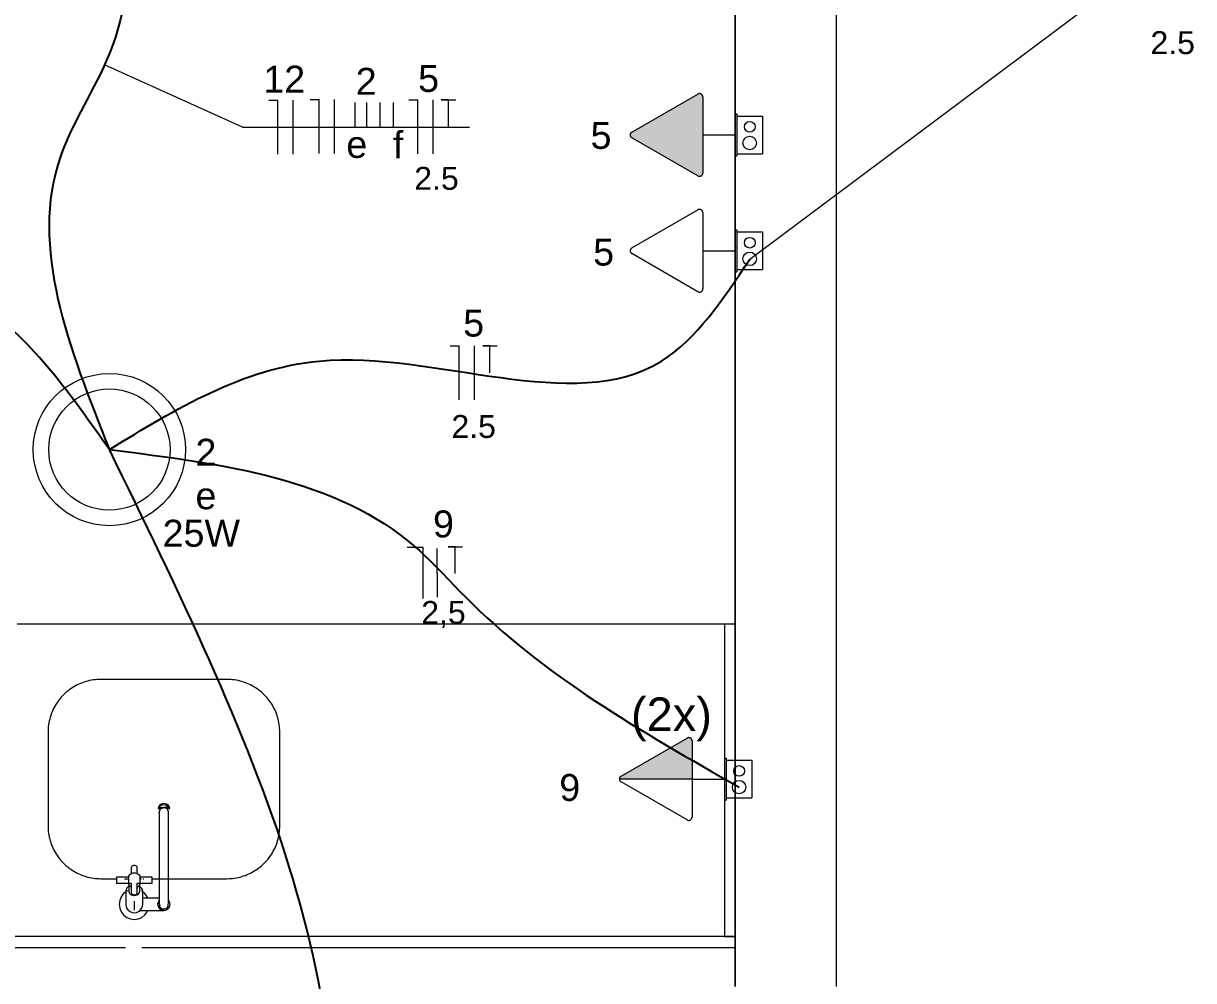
# Model space of a CAD drawing. Header units: millimetres. Extents: x 3.1 to 48, y 1.7 to 17.8.
# Drawn here: x 14.668 to 19.01, y 9.99 to 13.543 of the extents above; entities that cross this region are included whole.
import ezdxf

# ---------------------------------------------------------------- set-up
doc = ezdxf.new("R2010")
doc.units = ezdxf.units.MM
doc.layers.add('EL-Eletroduto', color=30, linetype='Continuous')
for name, color, linetype, lineweight in [('EL-Fios (Fase 1)', 2, 'Continuous', 15), ('EL-Fios (Fase 2)', 18, 'Continuous', 15), ('EL-Fios (Neutro)', 154, 'Continuous', 15), ('EL-Fios (Retorno)', 10, 'Continuous', 15), ('EL-Fios (Terra)', 92, 'Continuous', 15), ('EL-Textos fios', 1, 'Continuous', 9), ('EL-Tomadas', 150, 'Continuous', 20), ('IFC-Caixa de passagem-Contorno', 44, 'Continuous', 5), ('IFC-Elemento construtivo genérico-Contorno', 253, 'Continuous', 5), ('IFC-Elemento de mobília-Contorno', 253, 'Continuous', 5), ('IFC-Elemento terminal-Contorno', 253, 'Continuous', 5), ('IFC-Laje-Contorno', 253, 'Continuous', 5), ('IFC-Parede padrão-Contorno', 253, 'Continuous', 5), ('P-Simbol', 5, 'Continuous', 20), ('Textos', 2, 'Continuous', 9)]:
    doc.layers.add(name, color=color, linetype=linetype, lineweight=lineweight)
doc.styles.add('Arial', font='arial.ttf')

msp = doc.modelspace()

# ---------------------------------------------------------------- hatches: boundary and pattern name
at = {"layer": 'EL-Tomadas', "linetype": 'Continuous'}
for points in [[(17.171, 12.977), (16.9257, 13.1186), (16.9232, 13.1205), (16.9225, 13.1213), (16.9213, 13.1229), (16.9202, 13.1257), (16.9197, 13.1286), (16.9199, 13.1309), (16.9207, 13.1336), (16.9216, 13.1354), (16.9231, 13.1373), (16.9238, 13.138), (16.9249, 13.1389), (16.9259, 13.1395), (17.1711, 13.281), (17.1749, 13.2824), (17.178, 13.2826), (17.1815, 13.2818), (17.1842, 13.2803), (17.1866, 13.278), (17.1883, 13.2749), (17.189, 13.2718), (17.189, 12.9874), (17.1887, 12.9849), (17.1879, 12.9824), (17.1867, 12.9804), (17.1849, 12.9784), (17.183, 12.977), (17.1805, 12.9759), (17.1772, 12.9754), (17.1741, 12.9757), (17.1715, 12.9767), (17.171, 12.977)], [(17.149, 10.738), (16.8797, 10.738), (16.88, 10.7404), (16.881, 10.7434), (16.8825, 10.7457), (16.8843, 10.7474), (16.8861, 10.7486), (17.1335, 10.8911), (17.1362, 10.8916), (17.139, 10.8915), (17.1418, 10.8907), (17.144, 10.8895), (17.1468, 10.8867), (17.1485, 10.8834), (17.149, 10.8809), (17.149, 10.738)]]:
    msp.add_hatch(color=161, dxfattribs=at).paths.add_polyline_path(points)

# ---------------------------------------------------------------- linework, layer by layer
at = {"layer": 'EL-Eletroduto'}
for points in [[(14.9874, 14.4828), (14.9874, 13.4312), (14.8059, 13.0494), (14.9874, 11.961)], [(14.9874, 11.961), (14.5195, 12.4956), (13.6996, 12.7926)], [(14.9874, 11.961), (15.7664, 12.2895), (17.036, 12.2895), (17.3639, 12.6683)], [(14.9874, 11.961), (16.1242, 11.5978), (16.3068, 11.4153), (17.3237, 10.708)], [(14.9874, 7.6471), (15.7388, 8.9456), (14.9874, 11.961)]]:
    msp.add_spline(points, degree=3, dxfattribs=at)
at = {"layer": 'EL-Fios (Fase 1)'}
for p, q in [((15.6694, 13.0576), (15.6694, 13.2576)), ((16.1884, 13.0589), (16.1884, 13.2589)), ((16.3423, 12.1461), (16.3423, 12.3461))]:
    msp.add_line(p, q, dxfattribs=at)
at = {"layer": 'EL-Fios (Fase 2)'}
msp.add_line((15.8226, 13.0602), (15.8226, 13.2602), dxfattribs=at)
at = {"layer": 'EL-Fios (Neutro)'}
for p, q in [((15.5789, 13.2576), (15.6122, 13.2576)), ((15.6122, 13.0576), (15.6122, 13.2576)), ((15.7321, 13.2602), (15.7654, 13.2602)), ((15.7654, 13.0602), (15.7654, 13.2602)), ((16.0979, 13.2589), (16.1312, 13.2589)), ((16.1312, 13.0589), (16.1312, 13.2589)), ((16.2518, 12.3461), (16.2851, 12.3461)), ((16.2851, 12.1461), (16.2851, 12.3461)), ((16.1513, 11.5978), (16.0917, 11.5978)), ((16.1513, 11.4083), (16.1513, 11.5978))]:
    msp.add_line(p, q, dxfattribs=at)
at = {"layer": 'EL-Fios (Retorno)'}
for p, q in [((17.3639, 12.6683), (18.7043, 13.671)), ((15.4809, 13.1576), (14.9697, 13.3899)), ((15.8997, 13.1576), (15.8997, 13.2496)), ((15.9431, 13.1576), (15.9431, 13.2496)), ((15.9921, 13.1576), (15.9921, 13.2496)), ((16.0414, 13.1576), (16.0414, 13.2496)), ((15.4809, 13.1576), (16.3239, 13.1576)), ((16.2037, 11.5006), (16.2037, 11.5942)), ((16.2037, 11.5006), (16.2037, 11.4136))]:
    msp.add_line(p, q, dxfattribs=at)
at = {"layer": 'EL-Fios (Terra)'}
for points in [[(16.2455, 13.1589), (16.2455, 13.2589), (16.2189, 13.2589), (16.2722, 13.2589)], [(16.3994, 12.2461), (16.3994, 12.3461), (16.3728, 12.3461), (16.4261, 12.3461)], [(16.2708, 11.5006), (16.2708, 11.6006), (16.2441, 11.6006), (16.2974, 11.6006)]]:
    msp.add_lwpolyline(points, dxfattribs=at)
at = {"layer": 'EL-Tomadas'}
for p, q in [((16.9257, 13.1394), (17.1711, 13.281)), ((17.1891, 13.2706), (17.189, 12.9874)), ((17.171, 12.977), (16.9257, 13.1186)), ((17.189, 13.129), (17.3096, 13.129)), ((16.9257, 12.7094), (17.1711, 12.851)), ((17.1891, 12.8406), (17.189, 12.5574)), ((17.171, 12.547), (16.9257, 12.6886)), ((17.189, 12.699), (17.3096, 12.699)), ((16.8857, 10.7484), (17.1311, 10.89)), ((17.1491, 10.8796), (17.149, 10.5964)), ((17.149, 10.738), (16.8797, 10.738)), ((17.131, 10.586), (16.8857, 10.7276)), ((17.149, 10.738), (17.2696, 10.738))]:
    msp.add_line(p, q, dxfattribs=at)
for points in [[(17.1891, 13.2706), (17.189, 13.272), (17.1888, 13.2734), (17.1884, 13.2747), (17.1878, 13.276), (17.1871, 13.2772), (17.1863, 13.2783), (17.1853, 13.2794), (17.1843, 13.2803), (17.1831, 13.281), (17.1819, 13.2817), (17.1805, 13.2821), (17.1792, 13.2825), (17.1778, 13.2826), (17.1764, 13.2826), (17.175, 13.2825), (17.1737, 13.2821), (17.1723, 13.2817), (17.1711, 13.281)], [(16.9257, 13.1394), (16.9246, 13.1386), (16.9235, 13.1377), (16.9225, 13.1367), (16.9217, 13.1356), (16.921, 13.1344), (16.9204, 13.1331), (16.92, 13.1317), (16.9198, 13.1304), (16.9197, 13.129), (16.9198, 13.1276), (16.92, 13.1262), (16.9204, 13.1249), (16.921, 13.1236), (16.9217, 13.1224), (16.9225, 13.1213), (16.9235, 13.1202), (16.9246, 13.1193), (16.9257, 13.1186)], [(17.171, 12.977), (17.1722, 12.9764), (17.1735, 12.9759), (17.1749, 12.9756), (17.1763, 12.9754), (17.1777, 12.9754), (17.1791, 12.9756), (17.1804, 12.9759), (17.1817, 12.9764), (17.183, 12.977), (17.1841, 12.9778), (17.1852, 12.9786), (17.1862, 12.9797), (17.187, 12.9808), (17.1877, 12.982), (17.1882, 12.9833), (17.1886, 12.9846), (17.1889, 12.986), (17.189, 12.9874)], [(17.1891, 12.8406), (17.189, 12.842), (17.1888, 12.8434), (17.1884, 12.8447), (17.1878, 12.846), (17.1871, 12.8472), (17.1863, 12.8483), (17.1853, 12.8494), (17.1843, 12.8503), (17.1831, 12.851), (17.1819, 12.8517), (17.1805, 12.8521), (17.1792, 12.8525), (17.1778, 12.8526), (17.1764, 12.8526), (17.175, 12.8525), (17.1737, 12.8521), (17.1723, 12.8517), (17.1711, 12.851)], [(16.9257, 12.7094), (16.9246, 12.7086), (16.9235, 12.7077), (16.9225, 12.7067), (16.9217, 12.7056), (16.921, 12.7044), (16.9204, 12.7031), (16.92, 12.7017), (16.9198, 12.7004), (16.9197, 12.699), (16.9198, 12.6976), (16.92, 12.6962), (16.9204, 12.6949), (16.921, 12.6936), (16.9217, 12.6924), (16.9225, 12.6913), (16.9235, 12.6902), (16.9246, 12.6893), (16.9257, 12.6886)], [(17.171, 12.547), (17.1722, 12.5464), (17.1735, 12.5459), (17.1749, 12.5456), (17.1763, 12.5454), (17.1777, 12.5454), (17.1791, 12.5456), (17.1804, 12.5459), (17.1817, 12.5464), (17.183, 12.547), (17.1841, 12.5478), (17.1852, 12.5486), (17.1862, 12.5497), (17.187, 12.5508), (17.1877, 12.552), (17.1882, 12.5533), (17.1886, 12.5546), (17.1889, 12.556), (17.189, 12.5574)], [(17.1491, 10.8796), (17.149, 10.881), (17.1488, 10.8824), (17.1484, 10.8837), (17.1478, 10.885), (17.1471, 10.8862), (17.1463, 10.8873), (17.1453, 10.8884), (17.1443, 10.8893), (17.1431, 10.89), (17.1419, 10.8907), (17.1405, 10.8911), (17.1392, 10.8915), (17.1378, 10.8916), (17.1364, 10.8916), (17.135, 10.8915), (17.1337, 10.8911), (17.1323, 10.8907), (17.1311, 10.89)], [(16.8857, 10.7484), (16.8846, 10.7476), (16.8835, 10.7467), (16.8825, 10.7457), (16.8817, 10.7446), (16.881, 10.7434), (16.8804, 10.7421), (16.88, 10.7407), (16.8798, 10.7394), (16.8797, 10.738), (16.8798, 10.7366), (16.88, 10.7352), (16.8804, 10.7339), (16.881, 10.7326), (16.8817, 10.7314), (16.8825, 10.7303), (16.8835, 10.7292), (16.8846, 10.7283), (16.8857, 10.7276)], [(17.131, 10.586), (17.1322, 10.5854), (17.1335, 10.5849), (17.1349, 10.5846), (17.1363, 10.5844), (17.1377, 10.5844), (17.1391, 10.5846), (17.1404, 10.5849), (17.1417, 10.5854), (17.143, 10.586), (17.1441, 10.5868), (17.1452, 10.5876), (17.1462, 10.5887), (17.147, 10.5898), (17.1477, 10.591), (17.1482, 10.5923), (17.1486, 10.5936), (17.1489, 10.595), (17.149, 10.5964)]]:
    msp.add_lwpolyline(points, dxfattribs=at)
at = {"layer": 'IFC-Caixa de passagem-Contorno'}
for p, q in [((17.3096, 13.207), (17.3096, 13.051)), ((17.3096, 13.207), (17.3156, 13.207)), ((17.3156, 13.207), (17.3156, 13.051)), ((17.3156, 13.199), (17.4106, 13.199)), ((17.4106, 13.199), (17.4106, 13.059)), ((17.3096, 13.051), (17.3156, 13.051)), ((17.3156, 13.059), (17.4106, 13.059)), ((17.3096, 12.777), (17.3096, 12.621)), ((17.3096, 12.777), (17.3156, 12.777)), ((17.3156, 12.777), (17.3156, 12.621)), ((17.3156, 12.769), (17.4106, 12.769)), ((17.4106, 12.769), (17.4106, 12.629)), ((17.3096, 12.621), (17.3156, 12.621)), ((17.3156, 12.629), (17.4106, 12.629)), ((17.2701, 10.816), (17.2701, 10.66)), ((17.2701, 10.816), (17.2761, 10.816)), ((17.2761, 10.816), (17.2761, 10.66)), ((17.2761, 10.808), (17.3711, 10.808)), ((17.3711, 10.808), (17.3711, 10.668)), ((17.2701, 10.66), (17.2761, 10.66)), ((17.2761, 10.668), (17.3711, 10.668))]:
    msp.add_line(p, q, dxfattribs=at)
for centre, radius in [((17.3632, 13.159), 0.0199), ((17.3632, 13.099), 0.025), ((17.3632, 12.729), 0.0199), ((17.3632, 12.669), 0.025), ((17.3237, 10.768), 0.0199), ((17.3237, 10.708), 0.025)]:
    msp.add_circle(centre, radius, dxfattribs=at)
at = {"layer": 'IFC-Elemento construtivo genérico-Contorno', "lineweight": 5}
for p, q in [((17.2696, 11.313), (17.2696, 10.153)), ((17.3096, 11.313), (17.2696, 11.313)), ((17.3096, 10.153), (17.3096, 11.313)), ((17.2696, 10.153), (17.3096, 10.153))]:
    msp.add_line(p, q, dxfattribs=at)
at = {"layer": 'IFC-Elemento de mobília-Contorno', "lineweight": 5}
for p, q in [((14.8389, 11.313), (14.6446, 11.313)), ((14.8558, 11.313), (14.8389, 11.313)), ((15.0613, 11.313), (14.8558, 11.313)), ((15.1894, 11.313), (15.0613, 11.313)), ((15.3179, 11.313), (15.1894, 11.313)), ((15.4419, 11.313), (15.3179, 11.313)), ((15.4965, 11.313), (15.4419, 11.313)), ((15.5234, 11.313), (15.4965, 11.313)), ((15.5774, 11.313), (15.5234, 11.313)), ((16.8518, 11.313), (15.5774, 11.313)), ((17.3096, 11.313), (16.8518, 11.313)), ((17.3096, 11.192), (17.3096, 11.313)), ((17.3096, 11.0406), (17.3096, 11.192)), ((17.3096, 10.6327), (17.3096, 11.0406)), ((17.3096, 10.4908), (17.3096, 10.6327)), ((17.3096, 10.113), (17.3096, 10.4908)), ((14.4487, 10.113), (14.7596, 10.113)), ((14.7596, 10.113), (14.8685, 10.113)), ((14.8685, 10.113), (15.0473, 10.113)), ((15.1078, 10.113), (15.1174, 10.113)), ((15.1174, 10.113), (15.2618, 10.113)), ((15.2618, 10.113), (15.2713, 10.113)), ((15.2713, 10.113), (15.3488, 10.113)), ((15.3488, 10.113), (15.3838, 10.113)), ((15.3838, 10.113), (15.5106, 10.113)), ((15.5106, 10.113), (15.5721, 10.113)), ((15.5721, 10.113), (17.3096, 10.113))]:
    msp.add_line(p, q, dxfattribs=at)
at = {"layer": 'IFC-Elemento terminal-Contorno', "lineweight": 5}
for p, q in [((14.8439, 11.0729), (14.8381, 11.0689)), ((14.8496, 11.0769), (14.8439, 11.0729)), ((14.8556, 11.0804), (14.8496, 11.0769)), ((14.8616, 11.084), (14.8556, 11.0804)), ((14.8679, 11.0871), (14.8616, 11.084)), ((14.8742, 11.0903), (14.8679, 11.0871)), ((14.8806, 11.0929), (14.8742, 11.0903)), ((14.8871, 11.0956), (14.8806, 11.0929)), ((14.8937, 11.0978), (14.8871, 11.0956)), ((14.9004, 11.1), (14.8937, 11.0978)), ((14.9071, 11.1018), (14.9004, 11.1)), ((14.9139, 11.1035), (14.9071, 11.1018)), ((14.9208, 11.1047), (14.9139, 11.1035)), ((14.9277, 11.106), (14.9208, 11.1047)), ((14.9346, 11.1067), (14.9277, 11.106)), ((14.9416, 11.1075), (14.9346, 11.1067)), ((14.9486, 11.1077), (14.9416, 11.1075)), ((14.9556, 11.108), (14.9486, 11.1077)), ((15.4236, 11.108), (14.9556, 11.108)), ((15.4306, 11.1077), (15.4236, 11.108)), ((15.4376, 11.1075), (15.4306, 11.1077)), ((15.4445, 11.1067), (15.4376, 11.1075)), ((15.4515, 11.106), (15.4445, 11.1067)), ((15.4584, 11.1047), (15.4515, 11.106)), ((15.4652, 11.1035), (15.4584, 11.1047)), ((15.472, 11.1018), (15.4652, 11.1035)), ((15.4788, 11.1), (15.472, 11.1018)), ((15.4854, 11.0978), (15.4788, 11.1)), ((15.4921, 11.0956), (15.4854, 11.0978)), ((15.4985, 11.0929), (15.4921, 11.0956)), ((15.505, 11.0903), (15.4985, 11.0929)), ((15.5113, 11.0871), (15.505, 11.0903)), ((15.5175, 11.084), (15.5113, 11.0871)), ((15.5235, 11.0804), (15.5175, 11.084)), ((15.5295, 11.0769), (15.5235, 11.0804)), ((15.5353, 11.0729), (15.5295, 11.0769)), ((15.541, 11.0689), (15.5353, 11.0729)), ((14.7987, 11.0294), (14.7947, 11.0237)), ((14.8031, 11.0349), (14.7987, 11.0294)), ((14.8074, 11.0403), (14.8031, 11.0349)), ((14.8122, 11.0454), (14.8074, 11.0403)), ((14.817, 11.0506), (14.8122, 11.0454)), ((14.8221, 11.0553), (14.817, 11.0506)), ((14.8272, 11.0601), (14.8221, 11.0553)), ((14.8327, 11.0645), (14.8272, 11.0601)), ((14.8381, 11.0689), (14.8327, 11.0645)), ((15.5465, 11.0645), (15.541, 11.0689)), ((15.5519, 11.0601), (15.5465, 11.0645)), ((15.557, 11.0553), (15.5519, 11.0601)), ((15.5622, 11.0506), (15.557, 11.0553)), ((15.5669, 11.0454), (15.5622, 11.0506)), ((15.5717, 11.0403), (15.5669, 11.0454)), ((15.5761, 11.0349), (15.5717, 11.0403)), ((15.5805, 11.0294), (15.5761, 11.0349)), ((15.5845, 11.0237), (15.5805, 11.0294)), ((14.7746, 10.9869), (14.7719, 10.9805)), ((14.7773, 10.9934), (14.7746, 10.9869)), ((14.7804, 10.9996), (14.7773, 10.9934)), ((14.7835, 11.0059), (14.7804, 10.9996)), ((14.7871, 11.0119), (14.7835, 11.0059)), ((14.7907, 11.0179), (14.7871, 11.0119)), ((14.7947, 11.0237), (14.7907, 11.0179)), ((15.5885, 11.0179), (15.5845, 11.0237)), ((15.592, 11.0119), (15.5885, 11.0179)), ((15.5956, 11.0059), (15.592, 11.0119)), ((15.5987, 10.9996), (15.5956, 11.0059)), ((15.6019, 10.9934), (15.5987, 10.9996)), ((15.6045, 10.9869), (15.6019, 10.9934)), ((15.6072, 10.9805), (15.6045, 10.9869)), ((14.7628, 10.9467), (14.7616, 10.9399)), ((14.7641, 10.9536), (14.7628, 10.9467)), ((14.7658, 10.9604), (14.7641, 10.9536)), ((14.7675, 10.9672), (14.7658, 10.9604)), ((14.7697, 10.9738), (14.7675, 10.9672)), ((14.7719, 10.9805), (14.7697, 10.9738)), ((15.6094, 10.9738), (15.6072, 10.9805)), ((15.6116, 10.9672), (15.6094, 10.9738)), ((15.6134, 10.9604), (15.6116, 10.9672)), ((15.6151, 10.9536), (15.6134, 10.9604)), ((15.6163, 10.9467), (15.6151, 10.9536)), ((15.6176, 10.9399), (15.6163, 10.9467)), ((14.7598, 10.919), (14.7596, 10.912)), ((14.7596, 10.912), (14.7596, 10.564)), ((14.7601, 10.926), (14.7598, 10.919)), ((14.7608, 10.9329), (14.7601, 10.926)), ((14.7616, 10.9399), (14.7608, 10.9329)), ((15.6183, 10.9329), (15.6176, 10.9399)), ((15.6191, 10.926), (15.6183, 10.9329)), ((15.6193, 10.919), (15.6191, 10.926)), ((15.6196, 10.912), (15.6193, 10.919)), ((15.6196, 10.564), (15.6196, 10.912)), ((15.1731, 10.6401), (15.1694, 10.6352)), ((15.178, 10.6438), (15.1731, 10.6401)), ((15.178, 10.6388), (15.1751, 10.6366)), ((15.1837, 10.6461), (15.178, 10.6438)), ((15.1837, 10.6411), (15.178, 10.6388)), ((15.1897, 10.6469), (15.1837, 10.6461)), ((15.1897, 10.6419), (15.1837, 10.6411)), ((15.1958, 10.6461), (15.1897, 10.6469)), ((15.1958, 10.6411), (15.1897, 10.6419)), ((15.2015, 10.6438), (15.1958, 10.6461)), ((15.1992, 10.6397), (15.1958, 10.6411)), ((15.1992, 10.6397), (15.2015, 10.64)), ((15.2015, 10.6388), (15.1992, 10.6397)), ((15.2063, 10.6401), (15.2015, 10.6438)), ((15.2015, 10.64), (15.2063, 10.6363)), ((15.2063, 10.6351), (15.2015, 10.6388)), ((15.2101, 10.6352), (15.2063, 10.6401)), ((15.1694, 10.6315), (15.1731, 10.6363)), ((15.1694, 10.6352), (15.1694, 10.6315)), ((15.1731, 10.6351), (15.1694, 10.6302)), ((15.1694, 10.6264), (15.1731, 10.6312)), ((15.1694, 10.6302), (15.1694, 10.6264)), ((15.1721, 10.6139), (15.1762, 10.6249)), ((15.1731, 10.6195), (15.1721, 10.6139)), ((15.1727, 10.6185), (15.1721, 10.6138)), ((15.1721, 10.6138), (15.1721, 10.6139)), ((15.1721, 10.6139), (15.1721, 10.6136)), ((15.1721, 10.6136), (15.1721, 10.6122)), ((15.1721, 10.6122), (15.1721, 10.6088)), ((15.1721, 10.6088), (15.1721, 10.6079)), ((15.1721, 10.6079), (15.1721, 10.6039)), ((15.1721, 10.6039), (15.1721, 10.5967)), ((15.1721, 10.5967), (15.1721, 10.5896)), ((15.1731, 10.6195), (15.1727, 10.6185)), ((15.1751, 10.6366), (15.1731, 10.6351)), ((15.1731, 10.6363), (15.1751, 10.6366)), ((15.1731, 10.6312), (15.1781, 10.6319)), ((15.1732, 10.6198), (15.1731, 10.6196)), ((15.1731, 10.6196), (15.1731, 10.6195)), ((15.1762, 10.6249), (15.1732, 10.6198)), ((15.1744, 10.6227), (15.1732, 10.6198)), ((15.1762, 10.6249), (15.1744, 10.6227)), ((15.1777, 10.6316), (15.175, 10.628)), ((15.175, 10.6267), (15.1777, 10.6302)), ((15.175, 10.628), (15.175, 10.6267)), ((15.1772, 10.6263), (15.1762, 10.6249)), ((15.1808, 10.6291), (15.1772, 10.6263)), ((15.1777, 10.6302), (15.1983, 10.6329)), ((15.1781, 10.6319), (15.1777, 10.6316)), ((15.1781, 10.6319), (15.1978, 10.6345)), ((15.185, 10.6308), (15.1808, 10.6291)), ((15.1865, 10.6309), (15.185, 10.6308)), ((15.1896, 10.6314), (15.1865, 10.6309)), ((15.1926, 10.6309), (15.1896, 10.6314)), ((15.1941, 10.6308), (15.1926, 10.6309)), ((15.1983, 10.6291), (15.1941, 10.6308)), ((15.1978, 10.6345), (15.2015, 10.6349)), ((15.1983, 10.6343), (15.1978, 10.6345)), ((15.2018, 10.6316), (15.1983, 10.6343)), ((15.1983, 10.6329), (15.2018, 10.6302)), ((15.2019, 10.6263), (15.1983, 10.6291)), ((15.2015, 10.6349), (15.2063, 10.6312)), ((15.2045, 10.628), (15.2018, 10.6316)), ((15.2018, 10.6302), (15.2045, 10.6267)), ((15.203, 10.6249), (15.2019, 10.6263)), ((15.2047, 10.6227), (15.203, 10.6249)), ((15.206, 10.6196), (15.203, 10.6249)), ((15.2045, 10.6267), (15.2045, 10.628)), ((15.2059, 10.6198), (15.2047, 10.6227)), ((15.207, 10.6139), (15.206, 10.6196)), ((15.2065, 10.6185), (15.206, 10.6195)), ((15.2063, 10.6363), (15.2101, 10.6315)), ((15.2101, 10.6302), (15.2063, 10.6351)), ((15.2063, 10.6312), (15.2101, 10.6264)), ((15.2071, 10.6138), (15.2065, 10.6185)), ((15.207, 10.6139), (15.2071, 10.6138)), ((15.2071, 10.6136), (15.207, 10.6139)), ((15.2071, 10.6122), (15.2071, 10.6136)), ((15.2071, 10.6108), (15.2071, 10.6122)), ((15.2071, 10.6088), (15.2071, 10.6108)), ((15.2071, 10.6079), (15.2071, 10.6088)), ((15.2071, 10.6039), (15.2071, 10.6079)), ((15.2071, 10.5967), (15.2071, 10.6039)), ((15.2071, 10.5896), (15.2071, 10.5967)), ((15.2101, 10.6315), (15.2101, 10.6352)), ((15.2101, 10.6264), (15.2101, 10.6302)), ((14.7596, 10.564), (14.7598, 10.557)), ((14.7598, 10.557), (14.7601, 10.55)), ((15.1721, 10.5896), (15.1721, 10.5825)), ((15.1721, 10.5825), (15.1721, 10.5753)), ((15.1721, 10.5753), (15.1721, 10.5657)), ((15.1721, 10.5657), (15.1721, 10.5561)), ((15.1721, 10.5561), (15.1721, 10.5465)), ((15.2071, 10.5825), (15.2071, 10.5896)), ((15.2071, 10.5753), (15.2071, 10.5825)), ((15.2071, 10.5657), (15.2071, 10.5753)), ((15.2071, 10.5561), (15.2071, 10.5657)), ((15.2071, 10.5465), (15.2071, 10.5561)), ((15.6191, 10.55), (15.6193, 10.557)), ((15.6193, 10.557), (15.6196, 10.564)), ((14.7601, 10.55), (14.7608, 10.543)), ((14.7608, 10.543), (14.7616, 10.5361)), ((14.7616, 10.5361), (14.7628, 10.5292)), ((14.7628, 10.5292), (14.7641, 10.5223)), ((14.7641, 10.5223), (14.7658, 10.5155)), ((14.7658, 10.5155), (14.7675, 10.5087)), ((14.7675, 10.5087), (14.7697, 10.5021)), ((15.1721, 10.5465), (15.1721, 10.5369)), ((15.1721, 10.5369), (15.1721, 10.522)), ((15.1721, 10.522), (15.1721, 10.5187)), ((15.1721, 10.5187), (15.1721, 10.5058)), ((15.2071, 10.5369), (15.2071, 10.5465)), ((15.2071, 10.522), (15.2071, 10.5369)), ((15.2071, 10.5187), (15.2071, 10.522)), ((15.2071, 10.5058), (15.2071, 10.5187)), ((15.6094, 10.5021), (15.6116, 10.5087)), ((15.6116, 10.5087), (15.6134, 10.5155)), ((15.6134, 10.5155), (15.6151, 10.5223)), ((15.6151, 10.5223), (15.6163, 10.5292)), ((15.6163, 10.5292), (15.6176, 10.5361)), ((15.6176, 10.5361), (15.6183, 10.543)), ((15.6183, 10.543), (15.6191, 10.55)), ((14.7697, 10.5021), (14.7719, 10.4955)), ((14.7719, 10.4955), (14.7746, 10.489)), ((14.7746, 10.489), (14.7773, 10.4825)), ((14.7773, 10.4825), (14.7804, 10.4763)), ((14.7804, 10.4763), (14.7835, 10.47)), ((14.7835, 10.47), (14.7871, 10.464)), ((14.7871, 10.464), (14.7907, 10.458)), ((15.1721, 10.5058), (15.1721, 10.5005)), ((15.1721, 10.5005), (15.1721, 10.368)), ((15.2071, 10.5005), (15.2071, 10.5058)), ((15.2071, 10.368), (15.2071, 10.5005)), ((15.5885, 10.458), (15.592, 10.464)), ((15.592, 10.464), (15.5956, 10.47)), ((15.5956, 10.47), (15.5987, 10.4763)), ((15.5987, 10.4763), (15.6019, 10.4825)), ((15.6019, 10.4825), (15.6045, 10.489)), ((15.6045, 10.489), (15.6072, 10.4955)), ((15.6072, 10.4955), (15.6094, 10.5021)), ((14.7907, 10.458), (14.7947, 10.4523)), ((14.7947, 10.4523), (14.7987, 10.4465)), ((14.7987, 10.4465), (14.8031, 10.4411)), ((14.8031, 10.4411), (14.8074, 10.4356)), ((14.8074, 10.4356), (14.8122, 10.4305)), ((14.8122, 10.4305), (14.817, 10.4254)), ((14.817, 10.4254), (14.8221, 10.4206)), ((14.8221, 10.4206), (14.8272, 10.4158)), ((15.5519, 10.4158), (15.557, 10.4206)), ((15.557, 10.4206), (15.5622, 10.4254)), ((15.5622, 10.4254), (15.5669, 10.4305)), ((15.5669, 10.4305), (15.5717, 10.4356)), ((15.5717, 10.4356), (15.5761, 10.4411)), ((15.5761, 10.4411), (15.5805, 10.4465)), ((15.5805, 10.4465), (15.5845, 10.4523)), ((15.5845, 10.4523), (15.5885, 10.458)), ((14.8272, 10.4158), (14.8327, 10.4115)), ((14.8327, 10.4115), (14.8381, 10.4071)), ((14.8381, 10.4071), (14.8439, 10.4031)), ((14.8439, 10.4031), (14.8496, 10.3991)), ((14.8496, 10.3991), (14.8556, 10.3955)), ((14.8556, 10.3955), (14.8616, 10.3919)), ((14.8616, 10.3919), (14.8679, 10.3888)), ((14.8679, 10.3888), (14.8742, 10.3857)), ((14.8742, 10.3857), (14.8806, 10.383)), ((14.8806, 10.383), (14.8871, 10.3803)), ((14.8871, 10.3803), (14.8937, 10.3781)), ((14.8937, 10.3781), (14.9004, 10.3759)), ((15.0585, 10.3771), (15.0579, 10.3738)), ((15.0607, 10.3809), (15.0585, 10.3771)), ((15.0642, 10.3841), (15.0607, 10.3809)), ((15.0686, 10.3865), (15.0642, 10.3841)), ((15.0689, 10.4115), (15.0686, 10.4095)), ((15.0686, 10.4095), (15.0686, 10.3865)), ((15.0688, 10.3866), (15.0686, 10.3865)), ((15.0741, 10.3881), (15.0688, 10.3866)), ((15.07, 10.4134), (15.0689, 10.4115)), ((15.0718, 10.415), (15.07, 10.4134)), ((15.0741, 10.4163), (15.0718, 10.415)), ((15.0767, 10.417), (15.0741, 10.4163)), ((15.0798, 10.3887), (15.0741, 10.3881)), ((15.0796, 10.4173), (15.0767, 10.417)), ((15.0824, 10.417), (15.0796, 10.4173)), ((15.0855, 10.3881), (15.0798, 10.3887)), ((15.0851, 10.4163), (15.0824, 10.417)), ((15.0874, 10.415), (15.0851, 10.4163)), ((15.0906, 10.3867), (15.0855, 10.3881)), ((15.0891, 10.4134), (15.0874, 10.415)), ((15.0902, 10.4115), (15.0891, 10.4134)), ((15.0906, 10.4095), (15.0902, 10.4115)), ((15.0906, 10.3867), (15.0906, 10.4095)), ((15.0908, 10.3866), (15.0906, 10.3867)), ((15.0906, 10.3867), (15.0906, 10.3867)), ((15.0954, 10.3841), (15.0908, 10.3866)), ((15.0988, 10.3809), (15.0954, 10.3841)), ((15.101, 10.3771), (15.0988, 10.3809)), ((15.1017, 10.3738), (15.101, 10.3771)), ((15.4788, 10.3759), (15.4854, 10.3781)), ((15.4854, 10.3781), (15.4921, 10.3803)), ((15.4921, 10.3803), (15.4985, 10.383)), ((15.4985, 10.383), (15.505, 10.3857)), ((15.505, 10.3857), (15.5113, 10.3888)), ((15.5113, 10.3888), (15.5175, 10.3919)), ((15.5175, 10.3919), (15.5235, 10.3955)), ((15.5235, 10.3955), (15.5295, 10.3991)), ((15.5295, 10.3991), (15.5353, 10.4031)), ((15.5353, 10.4031), (15.541, 10.4071)), ((15.541, 10.4071), (15.5465, 10.4115)), ((15.5465, 10.4115), (15.5519, 10.4158)), ((14.9004, 10.3759), (14.9071, 10.3742)), ((14.9071, 10.3742), (14.9139, 10.3724)), ((14.9139, 10.3724), (14.9208, 10.3712)), ((14.9208, 10.3712), (14.9277, 10.37)), ((14.9277, 10.37), (14.9346, 10.3692)), ((14.9346, 10.3692), (14.9416, 10.3685)), ((14.9416, 10.3685), (14.9486, 10.3682)), ((14.9486, 10.3682), (14.9556, 10.368)), ((14.9556, 10.368), (14.9851, 10.368)), ((14.9851, 10.368), (15.0136, 10.368)), ((15.0136, 10.3738), (15.0136, 10.3735)), ((15.0271, 10.3738), (15.0136, 10.3738)), ((15.0136, 10.3735), (15.0136, 10.3724)), ((15.0136, 10.3724), (15.0136, 10.3706)), ((15.0136, 10.3706), (15.0136, 10.3683)), ((15.0136, 10.3683), (15.0136, 10.368)), ((15.0136, 10.368), (15.0136, 10.3657)), ((15.0136, 10.3657), (15.0136, 10.3628)), ((15.0136, 10.3628), (15.0136, 10.3614)), ((15.0136, 10.3614), (15.0136, 10.36)), ((15.0136, 10.36), (15.0136, 10.3573)), ((15.0136, 10.3573), (15.0136, 10.3551)), ((15.0136, 10.3551), (15.0136, 10.3535)), ((15.0136, 10.3535), (15.0136, 10.3533)), ((15.0136, 10.3533), (15.0136, 10.3522)), ((15.0136, 10.3522), (15.0136, 10.3518)), ((15.0136, 10.3518), (15.0193, 10.3518)), ((15.0193, 10.3518), (15.034, 10.3518)), ((15.0469, 10.3738), (15.0271, 10.3738)), ((15.034, 10.3518), (15.0421, 10.3518)), ((15.0421, 10.3518), (15.0512, 10.3518)), ((15.0434, 10.368), (15.0461, 10.368)), ((15.0461, 10.368), (15.0467, 10.368)), ((15.0467, 10.368), (15.0546, 10.368)), ((15.0579, 10.3738), (15.0469, 10.3738)), ((15.0523, 10.3334), (15.0492, 10.3278)), ((15.0512, 10.3518), (15.0556, 10.3518)), ((15.0573, 10.3382), (15.0523, 10.3334)), ((15.0546, 10.368), (15.0578, 10.368)), ((15.0556, 10.3518), (15.0576, 10.3518)), ((15.061, 10.3403), (15.0573, 10.3382)), ((15.0576, 10.3518), (15.0578, 10.3518)), ((15.0579, 10.3738), (15.0578, 10.3731)), ((15.0578, 10.3731), (15.0578, 10.368)), ((15.0578, 10.368), (15.0578, 10.3518)), ((15.0578, 10.3518), (15.0578, 10.3518)), ((15.0578, 10.3518), (15.0686, 10.3518)), ((15.0578, 10.3518), (15.0578, 10.3508)), ((15.0578, 10.3508), (15.0585, 10.3468)), ((15.0585, 10.3468), (15.0607, 10.3431)), ((15.0605, 10.3394), (15.0598, 10.3357)), ((15.0598, 10.3357), (15.0598, 10.3278)), ((15.061, 10.3403), (15.0605, 10.3394)), ((15.0607, 10.3431), (15.0616, 10.3423)), ((15.0616, 10.3413), (15.061, 10.3403)), ((15.0616, 10.3423), (15.062, 10.3419)), ((15.062, 10.3419), (15.0616, 10.3413)), ((15.062, 10.3419), (15.0627, 10.3413)), ((15.0627, 10.3413), (15.0642, 10.3398)), ((15.0642, 10.3398), (15.0645, 10.3397)), ((15.0645, 10.3397), (15.0673, 10.3382)), ((15.0673, 10.3382), (15.0678, 10.3379)), ((15.0678, 10.3379), (15.0686, 10.3375)), ((15.0678, 10.3379), (15.0678, 10.3355)), ((15.0678, 10.3355), (15.0682, 10.3333)), ((15.0686, 10.3518), (15.0686, 10.3375)), ((15.0686, 10.3375), (15.0686, 10.3327)), ((15.0906, 10.3446), (15.0906, 10.3518)), ((15.0906, 10.3518), (15.1013, 10.3518)), ((15.0906, 10.3434), (15.0906, 10.3446)), ((15.0906, 10.3373), (15.0906, 10.3434)), ((15.0906, 10.3373), (15.0908, 10.3374)), ((15.0906, 10.332), (15.0906, 10.3373)), ((15.0908, 10.3374), (15.0918, 10.3379)), ((15.0914, 10.3333), (15.0918, 10.3355)), ((15.0918, 10.3379), (15.0923, 10.3382)), ((15.0918, 10.3355), (15.0918, 10.3379)), ((15.0923, 10.3382), (15.0951, 10.3397)), ((15.0951, 10.3397), (15.0954, 10.3398)), ((15.0954, 10.3398), (15.0967, 10.3411)), ((15.0967, 10.3411), (15.097, 10.3414)), ((15.097, 10.3414), (15.0976, 10.3419)), ((15.0976, 10.3419), (15.0978, 10.3421)), ((15.098, 10.3413), (15.0976, 10.3419)), ((15.0978, 10.3421), (15.0988, 10.3431)), ((15.0981, 10.3411), (15.098, 10.3413)), ((15.0988, 10.34), (15.0981, 10.3411)), ((15.0988, 10.3431), (15.101, 10.3468)), ((15.0991, 10.3394), (15.0988, 10.34)), ((15.0991, 10.3398), (15.0988, 10.34)), ((15.1018, 10.3382), (15.0991, 10.3398)), ((15.0998, 10.3357), (15.0991, 10.3394)), ((15.0998, 10.3274), (15.0998, 10.3357)), ((15.101, 10.3468), (15.1018, 10.3508)), ((15.1013, 10.3518), (15.1018, 10.3518)), ((15.1123, 10.3738), (15.1017, 10.3738)), ((15.1018, 10.3731), (15.1017, 10.3738)), ((15.1018, 10.368), (15.1018, 10.3731)), ((15.1018, 10.368), (15.105, 10.368)), ((15.1018, 10.3518), (15.1018, 10.368)), ((15.1018, 10.3518), (15.102, 10.3518)), ((15.1018, 10.3508), (15.1018, 10.3518)), ((15.1068, 10.3334), (15.1018, 10.3382)), ((15.102, 10.3518), (15.104, 10.3518)), ((15.104, 10.3518), (15.1084, 10.3518)), ((15.105, 10.368), (15.1064, 10.368)), ((15.1099, 10.3278), (15.1068, 10.3334)), ((15.1084, 10.3518), (15.1175, 10.3518)), ((15.1321, 10.3738), (15.1123, 10.3738)), ((15.1129, 10.368), (15.1134, 10.368)), ((15.1134, 10.368), (15.1157, 10.368)), ((15.1175, 10.3518), (15.1252, 10.3518)), ((15.1252, 10.3518), (15.1402, 10.3518)), ((15.1456, 10.3738), (15.1321, 10.3738)), ((15.1402, 10.3518), (15.1456, 10.3518)), ((15.1456, 10.3735), (15.1456, 10.3738)), ((15.1456, 10.3724), (15.1456, 10.3735)), ((15.1456, 10.3706), (15.1456, 10.3724)), ((15.1456, 10.3683), (15.1456, 10.3706)), ((15.1456, 10.368), (15.1456, 10.3683)), ((15.1456, 10.368), (15.1544, 10.368)), ((15.1456, 10.3657), (15.1456, 10.368)), ((15.1456, 10.3628), (15.1456, 10.3657)), ((15.1456, 10.3614), (15.1456, 10.3628)), ((15.1456, 10.36), (15.1456, 10.3614)), ((15.1456, 10.3573), (15.1456, 10.36)), ((15.1456, 10.3551), (15.1456, 10.3573)), ((15.1456, 10.3534), (15.1456, 10.3551)), ((15.1456, 10.3533), (15.1456, 10.3534)), ((15.1456, 10.3522), (15.1456, 10.3533)), ((15.1456, 10.3518), (15.1456, 10.3522)), ((15.1544, 10.368), (15.1741, 10.368)), ((15.1721, 10.368), (15.1721, 10.3385)), ((15.1721, 10.3385), (15.1721, 10.3045)), ((15.1741, 10.368), (15.25, 10.368)), ((15.2071, 10.3385), (15.2071, 10.368)), ((15.2071, 10.3045), (15.2071, 10.3385)), ((15.25, 10.368), (15.4236, 10.368)), ((15.4236, 10.368), (15.4306, 10.3682)), ((15.4306, 10.3682), (15.4376, 10.3685)), ((15.4376, 10.3685), (15.4445, 10.3692)), ((15.4445, 10.3692), (15.4515, 10.37)), ((15.4515, 10.37), (15.4584, 10.3712)), ((15.4584, 10.3712), (15.4652, 10.3724)), ((15.4652, 10.3724), (15.472, 10.3742)), ((15.472, 10.3742), (15.4788, 10.3759)), ((15.0311, 10.301), (15.0255, 10.2875)), ((15.04, 10.3126), (15.0311, 10.301)), ((15.0481, 10.3188), (15.04, 10.3126)), ((15.0492, 10.3278), (15.0481, 10.3217)), ((15.0481, 10.3217), (15.0481, 10.32)), ((15.0481, 10.32), (15.0481, 10.3188)), ((15.0481, 10.3188), (15.0481, 10.273)), ((15.0563, 10.3234), (15.0516, 10.3215)), ((15.0598, 10.3278), (15.0598, 10.3249)), ((15.0598, 10.3249), (15.0598, 10.3199)), ((15.0598, 10.3199), (15.0605, 10.3163)), ((15.0605, 10.3163), (15.0625, 10.3129)), ((15.0625, 10.3129), (15.0657, 10.3099)), ((15.0657, 10.3099), (15.0686, 10.3083)), ((15.0682, 10.3333), (15.0686, 10.3327)), ((15.0686, 10.3327), (15.0686, 10.3162)), ((15.0686, 10.3162), (15.0689, 10.3142)), ((15.0686, 10.3083), (15.0698, 10.3077)), ((15.0689, 10.3142), (15.07, 10.3124)), ((15.0698, 10.3077), (15.0746, 10.3063)), ((15.07, 10.3124), (15.0718, 10.3107)), ((15.0718, 10.3107), (15.0741, 10.3095)), ((15.0741, 10.3095), (15.0767, 10.3087)), ((15.0746, 10.3063), (15.0785, 10.3059)), ((15.0767, 10.3087), (15.0796, 10.3085)), ((15.0796, 10.3085), (15.0824, 10.3087)), ((15.0798, 10.3058), (15.085, 10.3063)), ((15.0824, 10.3087), (15.0851, 10.3095)), ((15.085, 10.3063), (15.0857, 10.3065)), ((15.0851, 10.3095), (15.0874, 10.3107)), ((15.0857, 10.3065), (15.0898, 10.3077)), ((15.0874, 10.3107), (15.0891, 10.3124)), ((15.0891, 10.3124), (15.0902, 10.3142)), ((15.0898, 10.3077), (15.0939, 10.3099)), ((15.0902, 10.3142), (15.0906, 10.3162)), ((15.0906, 10.332), (15.0914, 10.3333)), ((15.0906, 10.3162), (15.0906, 10.332)), ((15.0939, 10.3099), (15.0971, 10.3129)), ((15.0971, 10.3129), (15.0991, 10.3163)), ((15.0991, 10.3163), (15.0998, 10.3199)), ((15.0998, 10.3247), (15.0998, 10.3274)), ((15.0998, 10.3199), (15.0998, 10.3247)), ((15.1076, 10.3215), (15.1068, 10.3218)), ((15.111, 10.3217), (15.1099, 10.3278)), ((15.111, 10.32), (15.111, 10.3217)), ((15.111, 10.3188), (15.111, 10.32)), ((15.111, 10.2956), (15.111, 10.3188)), ((15.1116, 10.3184), (15.111, 10.3188)), ((15.111, 10.273), (15.111, 10.2956)), ((15.114, 10.2956), (15.111, 10.2956)), ((15.1192, 10.3126), (15.1116, 10.3184)), ((15.1227, 10.2956), (15.114, 10.2956)), ((15.1281, 10.301), (15.1192, 10.3126)), ((15.1303, 10.2956), (15.1227, 10.2956)), ((15.1303, 10.2956), (15.1281, 10.301)), ((15.1322, 10.2956), (15.1303, 10.2956)), ((15.1362, 10.2956), (15.1322, 10.2956)), ((15.1496, 10.2956), (15.1362, 10.2956)), ((15.1562, 10.2956), (15.1496, 10.2956)), ((15.1629, 10.2956), (15.1562, 10.2956)), ((15.1721, 10.2956), (15.1629, 10.2956)), ((15.1721, 10.3045), (15.1721, 10.2956)), ((15.1721, 10.2956), (15.1721, 10.2891)), ((15.2071, 10.2895), (15.2071, 10.3045)), ((15.0255, 10.2875), (15.0236, 10.273)), ((15.0236, 10.273), (15.0255, 10.2585)), ((15.0255, 10.2585), (15.0311, 10.245)), ((15.0481, 10.273), (15.0492, 10.2648)), ((15.0492, 10.2648), (15.0523, 10.2572)), ((15.0523, 10.2572), (15.0573, 10.2507)), ((15.0573, 10.2507), (15.0639, 10.2457)), ((15.0796, 10.2843), (15.0796, 10.2788)), ((15.0796, 10.2788), (15.0796, 10.273)), ((15.0796, 10.273), (15.0796, 10.2671)), ((15.0796, 10.2671), (15.0796, 10.2617)), ((15.0796, 10.2617), (15.0796, 10.257)), ((15.0796, 10.257), (15.0796, 10.2534)), ((15.0796, 10.2534), (15.0796, 10.2511)), ((15.0953, 10.2457), (15.1013, 10.2504)), ((15.1013, 10.2504), (15.1018, 10.2507)), ((15.1013, 10.2504), (15.1065, 10.2504)), ((15.1018, 10.2507), (15.1068, 10.2572)), ((15.1065, 10.2504), (15.1303, 10.2504)), ((15.1068, 10.2572), (15.1099, 10.2648)), ((15.1099, 10.2648), (15.111, 10.273)), ((15.1281, 10.245), (15.1303, 10.2504)), ((15.1303, 10.2504), (15.1322, 10.2504)), ((15.1322, 10.2504), (15.1467, 10.2504)), ((15.1467, 10.2504), (15.1496, 10.2504)), ((15.1496, 10.2504), (15.1562, 10.2504)), ((15.1562, 10.2504), (15.1629, 10.2504)), ((15.1629, 10.2504), (15.1759, 10.2504)), ((15.1674, 10.2756), (15.1671, 10.273)), ((15.1671, 10.273), (15.1674, 10.2704)), ((15.1676, 10.2771), (15.1674, 10.2756)), ((15.1674, 10.2769), (15.1676, 10.2771)), ((15.1674, 10.2756), (15.1674, 10.2769)), ((15.1674, 10.2704), (15.1676, 10.2689)), ((15.1674, 10.269), (15.1674, 10.2704)), ((15.1676, 10.2689), (15.1674, 10.269)), ((15.1678, 10.2788), (15.1676, 10.2771)), ((15.1676, 10.2689), (15.1678, 10.2671)), ((15.1701, 10.2843), (15.1678, 10.2788)), ((15.1678, 10.2671), (15.1701, 10.2617)), ((15.1721, 10.2869), (15.1701, 10.2843)), ((15.1701, 10.2617), (15.1737, 10.257)), ((15.1721, 10.2891), (15.1721, 10.2877)), ((15.1721, 10.2877), (15.1721, 10.2869)), ((15.1721, 10.2869), (15.1721, 10.2822)), ((15.1721, 10.2822), (15.1722, 10.2809)), ((15.1722, 10.2809), (15.1731, 10.267)), ((15.1731, 10.267), (15.1762, 10.2617)), ((15.1737, 10.257), (15.1784, 10.2534)), ((15.1759, 10.2504), (15.1826, 10.2504)), ((15.1762, 10.2617), (15.1808, 10.2578)), ((15.1784, 10.2534), (15.1838, 10.2511)), ((15.1808, 10.2578), (15.1865, 10.2557)), ((15.1819, 10.2517), (15.1827, 10.2516)), ((15.1827, 10.2516), (15.1819, 10.2517)), ((15.1826, 10.2504), (15.1857, 10.2504)), ((15.1897, 10.2504), (15.1827, 10.2516)), ((15.1838, 10.2511), (15.1897, 10.2504)), ((15.1857, 10.2504), (15.1897, 10.2504)), ((15.1865, 10.2557), (15.1926, 10.2557)), ((15.1897, 10.2504), (15.1955, 10.2511)), ((15.1926, 10.2557), (15.1983, 10.2578)), ((15.1955, 10.2511), (15.201, 10.2534)), ((15.1983, 10.2578), (15.203, 10.2617)), ((15.201, 10.2534), (15.2056, 10.257)), ((15.203, 10.2617), (15.206, 10.267)), ((15.2056, 10.257), (15.2092, 10.2617)), ((15.206, 10.267), (15.2071, 10.2822)), ((15.2071, 10.2879), (15.2071, 10.2895)), ((15.2071, 10.2871), (15.2071, 10.2879)), ((15.2071, 10.2822), (15.2071, 10.2871)), ((15.2092, 10.2843), (15.2071, 10.2871)), ((15.2115, 10.2788), (15.2092, 10.2843)), ((15.2092, 10.2617), (15.2115, 10.2671)), ((15.2123, 10.273), (15.2115, 10.2788)), ((15.2115, 10.2671), (15.2123, 10.273)), ((15.0311, 10.245), (15.04, 10.2334)), ((15.04, 10.2334), (15.0516, 10.2245)), ((15.0516, 10.2245), (15.0651, 10.2189)), ((15.0639, 10.2457), (15.0714, 10.2426)), ((15.0651, 10.2189), (15.0796, 10.217)), ((15.0714, 10.2426), (15.0796, 10.2415)), ((15.0796, 10.2415), (15.0877, 10.2426)), ((15.0796, 10.217), (15.0941, 10.2189)), ((15.0877, 10.2426), (15.0953, 10.2457)), ((15.0941, 10.2189), (15.1076, 10.2245)), ((15.1076, 10.2245), (15.1192, 10.2334)), ((15.1192, 10.2334), (15.1281, 10.245))]:
    msp.add_line(p, q, dxfattribs=at)
at = {"layer": 'IFC-Laje-Contorno', "lineweight": 5}
for p, q in [((17.3096, 11.313), (17.3096, 14.759)), ((17.2696, 10.153), (13.6296, 10.153)), ((17.3096, 10.153), (17.2696, 10.153)), ((17.3096, 10.113), (17.3096, 10.153)), ((17.3096, 9.968), (17.3096, 10.113))]:
    msp.add_line(p, q, dxfattribs=at)
at = {"layer": 'IFC-Parede padrão-Contorno', "lineweight": 5}
for p, q in [((17.6856, 11.7296), (17.6856, 14.806)), ((17.3096, 14.759), (17.3096, 13.0443)), ((17.3096, 13.0443), (17.3096, 11.313)), ((17.6856, 9.968), (17.6856, 11.7296)), ((17.3096, 11.313), (17.3096, 10.153)), ((17.3096, 10.153), (17.3096, 10.113)), ((17.3096, 10.113), (17.3096, 9.968))]:
    msp.add_line(p, q, dxfattribs=at)
at = {"layer": 'P-Simbol'}
for radius in [0.2825, 0.225]:
    msp.add_circle((14.9874, 11.961), radius, dxfattribs=at)

# ---------------------------------------------------------------- texts
at = {"layer": 'EL-Textos fios', "attachment_point": 8, "line_spacing_factor": 0.6, "style": 'Arial'}
for s, insert, char_height, width in [('2.5', (18.9325, 13.4279), 0.085, 0.330023), ('12', (15.6361, 13.2861), 0.1, 0.155335), ('2', (15.9402, 13.2781), 0.1, 0.155335), ('5', (16.1717, 13.2874), 0.1, 0.155335), ('e', (15.9053, 13.0424), 0.1, 0.155335), ('f', (16.0589, 13.0424), 0.1, 0.155335), ('2.5', (16.201, 12.9243), 0.085, 0.330023), ('5', (16.3389, 12.3791), 0.1, 0.155335), ('2.5', (16.3389, 12.0031), 0.085, 0.330023), ('9', (16.2269, 11.6336), 0.1, 0.155335), ('2,5', (16.2269, 11.2981), 0.085, 0.132035)]:
    msp.add_mtext(s, dxfattribs=dict(at, insert=insert, char_height=char_height, width=width))
at = {"layer": 'EL-Tomadas', "insert": (16.9224, 10.8782), "char_height": 0.125, "width": 0.601372, "attachment_point": 7, "line_spacing_factor": 0.6, "style": 'Arial'}
msp.add_mtext('(2x)', dxfattribs=at)
at = {"layer": 'Textos', "char_height": 0.1, "line_spacing_factor": 0.6, "style": 'Arial'}
for s, insert, width, attachment_point in [('5', (16.7726, 13.0759), 0.155335, 7), ('5', (16.7823, 12.6428), 0.155335, 7), ('2', (15.3456, 11.9011), 0.155335, 8), ('e', (15.3456, 11.7381), 0.062043, 8), ('25W', (15.3284, 11.5991), 0.57439, 8)]:
    msp.add_mtext(s, dxfattribs=dict(at, insert=insert, width=width, attachment_point=attachment_point))
at = {"layer": 'Textos', "insert": (16.7347, 10.758), "char_height": 0.1, "width": 0.155335, "attachment_point": 7, "rotation": 180, "line_spacing_factor": 0.6, "style": 'Arial'}
msp.add_mtext('6', dxfattribs=at)

doc.saveas('drawing.dxf')
